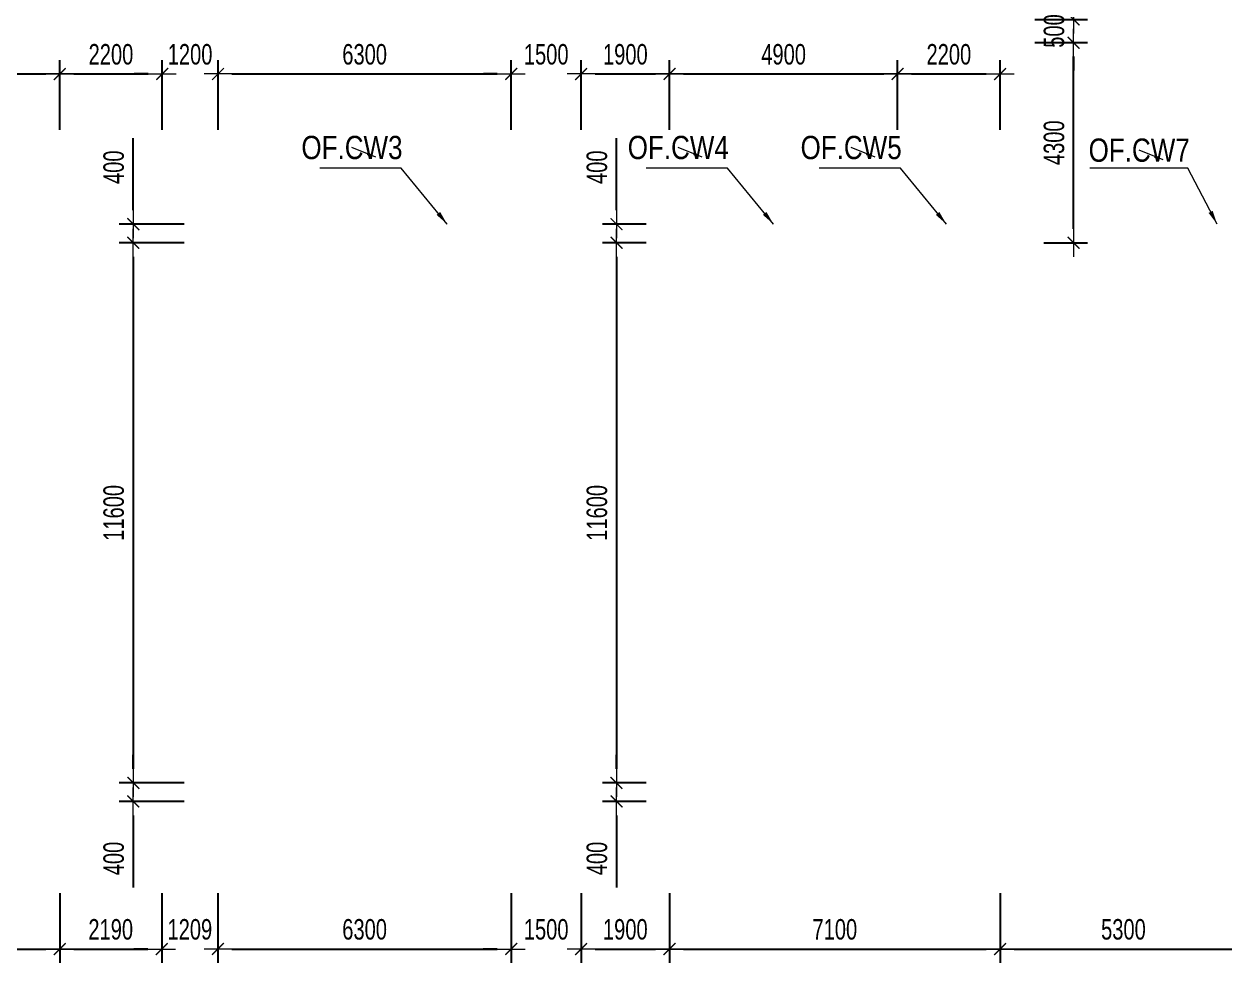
# Model space of a CAD drawing. Header units: millimetres. Extents: x -259680 to 286077, y -1281 to 94455.
# Drawn here: x 51733 to 77531, y 48332 to 68500 of the extents above; entities that cross this region are included whole.
import ezdxf
from ezdxf.enums import TextEntityAlignment as Align

# ---------------------------------------------------------------- set-up
doc = ezdxf.new("R2010")
doc.units = ezdxf.units.MM
doc.layers.get('0').update_dxf_attribs({"lineweight": 20})
doc.layers.get('Defpoints').update_dxf_attribs({"color": 151, "lineweight": 9})
for name, color, linetype, lineweight in [('$1$NDC_S_ANNO', 7, 'Continuous', 20), ('$1$NDC_S_DIM', 1, 'Continuous', 15), ('$1$NDC_S_VN TEXT', 7, 'Continuous', 20), ('NDC_S_DIM', 1, 'Continuous', 15)]:
    doc.layers.add(name, color=color, linetype=linetype, lineweight=lineweight)
doc.styles.add('$1$NDC_DIM', font='', dxfattribs={"width": 0.75})
doc.styles.add('$2$ARIAL', font='arial.ttf', dxfattribs={"width": 0.8})
doc.styles.add('NDC_DIM', font='', dxfattribs={"width": 0.75})
doc.styles.get('$1$NDC_DIM').set_extended_font_data('Dotum')
doc.styles.get('NDC_DIM').set_extended_font_data('Dotum')
doc.dimstyles.new('$0$NDC_dim_150', dxfattribs={"dimscale": 150, "dimtxt": 2.2, "dimasz": 1.5, "dimexe": 1.5, "dimexo": 2.5, "dimgap": 1, "dimtad": 1, "dimdec": 0, "dimzin": 0, "dimdsep": 46, "dimtxsty": '$1$NDC_DIM', "dimblk": '$1$DIMMARK', "dimcen": 0.09, "dimdle": 1.2, "dimclrd": 1, "dimclre": 1, "dimclrt": 3, "dimadec": 0, "dimazin": 0, "dimtfac": 1, "dimtdec": 0, "dimtix": 1, "dimtofl": 0, "dimtmove": 0, "dimatfit": 3, "dimfxl": 6, "dimfxlon": 1, "dimtolj": 1, "dimtzin": 0, "dimarcsym": 0})
doc.dimstyles.new('$1$NDC_dim_iso', dxfattribs={"dimtxt": 2.2, "dimasz": 1, "dimexe": 1.5, "dimexo": 2.5, "dimgap": 1, "dimtad": 1, "dimdec": 0, "dimzin": 0, "dimdsep": 46, "dimtxsty": '$1$NDC_DIM', "dimblk": '$1$DIMMARK', "dimcen": 0.09, "dimdle": 1.2, "dimclrd": 1, "dimclre": 1, "dimclrt": 3, "dimadec": 0, "dimazin": 0, "dimtfac": 1, "dimtdec": 0, "dimtix": 1, "dimtofl": 0, "dimtmove": 0, "dimatfit": 3, "dimfxl": 6, "dimfxlon": 1, "dimtolj": 1, "dimtzin": 0, "dimarcsym": 0})
doc.dimstyles.new('NDC_dim_200', dxfattribs={"dimscale": 200, "dimtxt": 2.2, "dimasz": 1.5, "dimexe": 1.5, "dimexo": 2.5, "dimgap": 1, "dimtad": 1, "dimdec": 0, "dimzin": 0, "dimdsep": 46, "dimtxsty": 'NDC_DIM', "dimblk": 'DIMMARK', "dimcen": 0.09, "dimdle": 1.2, "dimclrd": 1, "dimclre": 1, "dimclrt": 3, "dimadec": 0, "dimazin": 0, "dimtfac": 1, "dimtdec": 0, "dimtix": 1, "dimtofl": 0, "dimtmove": 0, "dimatfit": 3, "dimfxl": 6, "dimfxlon": 1, "dimtolj": 1, "dimtzin": 0, "dimarcsym": 0})

# ---------------------------------------------------------------- blocks, each defined once
blk = doc.blocks.new('$1$DIMMARK')
at = {"layer": '$1$NDC_S_DIM', "color": 1}
blk.add_line((-1.5, 0), (1, 0), dxfattribs=at)
at = {"layer": '$1$NDC_S_DIM', "color": 2, "const_width": 0.1}
blk.add_lwpolyline([(-0.424, -0.424), (0.424, 0.424)], dxfattribs=at)
blk = doc.blocks.new('DIMMARK')
at = {"layer": 'NDC_S_DIM', "color": 1}
blk.add_line((-1.5, 0), (1, 0), dxfattribs=at)
at = {"layer": 'NDC_S_DIM', "color": 2, "const_width": 0.1}
blk.add_lwpolyline([(-0.424, -0.424), (0.424, 0.424)], dxfattribs=at)
blk = doc.blocks.new('*D1072')
at = {"layer": 'Defpoints', "color": 0, "ltscale": 100, "transparency": 16777216}
for p in [(48700, 51800), (52500, 51800), (52500, 48632)]:
    blk.add_point(p, dxfattribs=at)
at = {"layer": 'NDC_S_DIM', "color": 1, "lineweight": -2, "ltscale": 100, "transparency": 16777216}
for p, q in [((48700, 49832), (48700, 48332)), ((52500, 49832), (52500, 48332)), ((49000, 48632), (52200, 48632))]:
    blk.add_line(p, q, dxfattribs=at)
at = {"layer": 'NDC_S_DIM', "color": 1, "lineweight": -2, "ltscale": 100, "transparency": 16777216, "xscale": 300, "yscale": 300, "zscale": 300, "rotation": 180}
blk.add_blockref('DIMMARK', (48700, 48632), dxfattribs=at)
at = {"layer": 'NDC_S_DIM', "color": 1, "lineweight": -2, "ltscale": 100, "transparency": 16777216, "xscale": 300, "yscale": 300, "zscale": 300}
blk.add_blockref('DIMMARK', (52500, 48632), dxfattribs=at)
at = {"layer": 'NDC_S_DIM', "color": 3, "ltscale": 100, "transparency": 16777216, "insert": (50600, 49052), "char_height": 440, "attachment_point": 5, "style": 'NDC_DIM'}
blk.add_mtext('\\A1;3800', dxfattribs=at)
blk = doc.blocks.new('*D1073')
at = {"layer": 'Defpoints', "color": 0, "ltscale": 100, "transparency": 16777216}
for p in [(52500, 51800), (54690, 51800), (54690, 48632)]:
    blk.add_point(p, dxfattribs=at)
at = {"layer": 'NDC_S_DIM', "color": 1, "lineweight": -2, "ltscale": 100, "transparency": 16777216}
for p, q in [((52500, 49832), (52500, 48332)), ((54690, 49832), (54690, 48332)), ((52800, 48632), (54390, 48632))]:
    blk.add_line(p, q, dxfattribs=at)
at = {"layer": 'NDC_S_DIM', "color": 1, "lineweight": -2, "ltscale": 100, "transparency": 16777216, "xscale": 300, "yscale": 300, "zscale": 300, "rotation": 180}
blk.add_blockref('DIMMARK', (52500, 48632), dxfattribs=at)
at = {"layer": 'NDC_S_DIM', "color": 1, "lineweight": -2, "ltscale": 100, "transparency": 16777216, "xscale": 300, "yscale": 300, "zscale": 300}
blk.add_blockref('DIMMARK', (54690, 48632), dxfattribs=at)
at = {"layer": 'NDC_S_DIM', "color": 3, "ltscale": 100, "transparency": 16777216, "insert": (53595, 49052), "char_height": 440, "attachment_point": 5, "style": 'NDC_DIM'}
blk.add_mtext('\\A1;2190', dxfattribs=at)
blk = doc.blocks.new('*D1074')
at = {"layer": 'Defpoints', "color": 0, "ltscale": 100, "transparency": 16777216}
for p in [(54690, 51800), (55899, 51800), (55899, 48632)]:
    blk.add_point(p, dxfattribs=at)
at = {"layer": 'NDC_S_DIM', "color": 1, "lineweight": -2, "ltscale": 100, "transparency": 16777216}
for p, q in [((54690, 49832), (54690, 48332)), ((55899, 49832), (55899, 48332)), ((54390, 48632), (54090, 48632)), ((56199, 48632), (56499, 48632))]:
    blk.add_line(p, q, dxfattribs=at)
at = {"layer": 'NDC_S_DIM', "color": 1, "lineweight": -2, "ltscale": 100, "transparency": 16777216, "xscale": 300, "yscale": 300, "zscale": 300}
blk.add_blockref('DIMMARK', (54690, 48632), dxfattribs=at)
at = {"layer": 'NDC_S_DIM', "color": 1, "lineweight": -2, "ltscale": 100, "transparency": 16777216, "xscale": 300, "yscale": 300, "zscale": 300, "rotation": 180}
blk.add_blockref('DIMMARK', (55899, 48632), dxfattribs=at)
at = {"layer": 'NDC_S_DIM', "color": 3, "ltscale": 100, "transparency": 16777216, "insert": (55295, 49052), "char_height": 440, "attachment_point": 5, "style": 'NDC_DIM'}
blk.add_mtext('\\A1;1209', dxfattribs=at)
blk = doc.blocks.new('*D1075')
at = {"layer": 'Defpoints', "color": 0, "ltscale": 100, "transparency": 16777216}
for p in [(55899, 51800), (62199, 51800), (62199, 48632)]:
    blk.add_point(p, dxfattribs=at)
at = {"layer": 'NDC_S_DIM', "color": 1, "lineweight": -2, "ltscale": 100, "transparency": 16777216}
for p, q in [((55899, 49832), (55899, 48332)), ((62199, 49832), (62199, 48332)), ((56199, 48632), (61899, 48632))]:
    blk.add_line(p, q, dxfattribs=at)
at = {"layer": 'NDC_S_DIM', "color": 1, "lineweight": -2, "ltscale": 100, "transparency": 16777216, "xscale": 300, "yscale": 300, "zscale": 300, "rotation": 180}
blk.add_blockref('DIMMARK', (55899, 48632), dxfattribs=at)
at = {"layer": 'NDC_S_DIM', "color": 1, "lineweight": -2, "ltscale": 100, "transparency": 16777216, "xscale": 300, "yscale": 300, "zscale": 300}
blk.add_blockref('DIMMARK', (62199, 48632), dxfattribs=at)
at = {"layer": 'NDC_S_DIM', "color": 3, "ltscale": 100, "transparency": 16777216, "insert": (59049, 49052), "char_height": 440, "attachment_point": 5, "style": 'NDC_DIM'}
blk.add_mtext('\\A1;6300', dxfattribs=at)
blk = doc.blocks.new('*D1076')
at = {"layer": 'Defpoints', "color": 0, "ltscale": 100, "transparency": 16777216}
for p in [(62199, 63040), (63699, 63040), (63699, 48632)]:
    blk.add_point(p, dxfattribs=at)
at = {"layer": 'NDC_S_DIM', "color": 1, "lineweight": -2, "ltscale": 100, "transparency": 16777216}
for p, q in [((62199, 49832), (62199, 48332)), ((63699, 49832), (63699, 48332)), ((61899, 48632), (61599, 48632)), ((63999, 48632), (64299, 48632))]:
    blk.add_line(p, q, dxfattribs=at)
at = {"layer": 'NDC_S_DIM', "color": 1, "lineweight": -2, "ltscale": 100, "transparency": 16777216, "xscale": 300, "yscale": 300, "zscale": 300}
blk.add_blockref('DIMMARK', (62199, 48632), dxfattribs=at)
at = {"layer": 'NDC_S_DIM', "color": 1, "lineweight": -2, "ltscale": 100, "transparency": 16777216, "xscale": 300, "yscale": 300, "zscale": 300, "rotation": 180}
blk.add_blockref('DIMMARK', (63699, 48632), dxfattribs=at)
at = {"layer": 'NDC_S_DIM', "color": 3, "ltscale": 100, "transparency": 16777216, "insert": (62949, 49052), "char_height": 440, "attachment_point": 5, "style": 'NDC_DIM'}
blk.add_mtext('\\A1;1500', dxfattribs=at)
blk = doc.blocks.new('*D1077')
at = {"layer": 'Defpoints', "color": 0, "ltscale": 100, "transparency": 16777216}
for p in [(63699, 63040), (65599, 63040), (65599, 48632)]:
    blk.add_point(p, dxfattribs=at)
at = {"layer": 'NDC_S_DIM', "color": 1, "lineweight": -2, "ltscale": 100, "transparency": 16777216}
for p, q in [((63699, 49832), (63699, 48332)), ((65599, 49832), (65599, 48332)), ((63999, 48632), (65299, 48632))]:
    blk.add_line(p, q, dxfattribs=at)
at = {"layer": 'NDC_S_DIM', "color": 1, "lineweight": -2, "ltscale": 100, "transparency": 16777216, "xscale": 300, "yscale": 300, "zscale": 300, "rotation": 180}
blk.add_blockref('DIMMARK', (63699, 48632), dxfattribs=at)
at = {"layer": 'NDC_S_DIM', "color": 1, "lineweight": -2, "ltscale": 100, "transparency": 16777216, "xscale": 300, "yscale": 300, "zscale": 300}
blk.add_blockref('DIMMARK', (65599, 48632), dxfattribs=at)
at = {"layer": 'NDC_S_DIM', "color": 3, "ltscale": 100, "transparency": 16777216, "insert": (64649, 49052), "char_height": 440, "attachment_point": 5, "style": 'NDC_DIM'}
blk.add_mtext('\\A1;1900', dxfattribs=at)
blk = doc.blocks.new('*D1078')
at = {"layer": 'Defpoints', "color": 0, "ltscale": 100, "transparency": 16777216}
for p in [(65600, 51800), (72700, 51800), (72700, 48632)]:
    blk.add_point(p, dxfattribs=at)
at = {"layer": 'NDC_S_DIM', "color": 1, "lineweight": -2, "ltscale": 100, "transparency": 16777216}
for p, q in [((65600, 49832), (65600, 48332)), ((72700, 49832), (72700, 48332)), ((65900, 48632), (72400, 48632))]:
    blk.add_line(p, q, dxfattribs=at)
at = {"layer": 'NDC_S_DIM', "color": 1, "lineweight": -2, "ltscale": 100, "transparency": 16777216, "xscale": 300, "yscale": 300, "zscale": 300, "rotation": 180}
blk.add_blockref('DIMMARK', (65600, 48632), dxfattribs=at)
at = {"layer": 'NDC_S_DIM', "color": 1, "lineweight": -2, "ltscale": 100, "transparency": 16777216, "xscale": 300, "yscale": 300, "zscale": 300}
blk.add_blockref('DIMMARK', (72700, 48632), dxfattribs=at)
at = {"layer": 'NDC_S_DIM', "color": 3, "ltscale": 100, "transparency": 16777216, "insert": (69150, 49052), "char_height": 440, "attachment_point": 5, "style": 'NDC_DIM'}
blk.add_mtext('\\A1;7100', dxfattribs=at)
blk = doc.blocks.new('*D1079')
at = {"layer": 'Defpoints', "color": 0, "ltscale": 100, "transparency": 16777216}
for p in [(72700, 51800), (78000, 51800), (78000, 48632)]:
    blk.add_point(p, dxfattribs=at)
at = {"layer": 'NDC_S_DIM', "color": 1, "lineweight": -2, "ltscale": 100, "transparency": 16777216}
for p, q in [((72700, 49832), (72700, 48332)), ((78000, 49832), (78000, 48332)), ((73000, 48632), (77700, 48632))]:
    blk.add_line(p, q, dxfattribs=at)
at = {"layer": 'NDC_S_DIM', "color": 1, "lineweight": -2, "ltscale": 100, "transparency": 16777216, "xscale": 300, "yscale": 300, "zscale": 300, "rotation": 180}
blk.add_blockref('DIMMARK', (72700, 48632), dxfattribs=at)
at = {"layer": 'NDC_S_DIM', "color": 1, "lineweight": -2, "ltscale": 100, "transparency": 16777216, "xscale": 300, "yscale": 300, "zscale": 300}
blk.add_blockref('DIMMARK', (78000, 48632), dxfattribs=at)
at = {"layer": 'NDC_S_DIM', "color": 3, "ltscale": 100, "transparency": 16777216, "insert": (75350, 49052), "char_height": 440, "attachment_point": 5, "style": 'NDC_DIM'}
blk.add_mtext('\\A1;5300', dxfattribs=at)
blk = doc.blocks.new('*D1090')
at = {"layer": 'Defpoints', "color": 0, "ltscale": 100, "transparency": 16777216}
for p in [(52500, 67427), (48675, 63340), (52500, 63340)]:
    blk.add_point(p, dxfattribs=at)
at = {"layer": 'NDC_S_DIM', "color": 1, "lineweight": -2, "ltscale": 100, "transparency": 16777216}
for p, q in [((48675, 66227), (48675, 67727)), ((52500, 66227), (52500, 67727)), ((48975, 67427), (52200, 67427))]:
    blk.add_line(p, q, dxfattribs=at)
at = {"layer": 'NDC_S_DIM', "color": 1, "lineweight": -2, "ltscale": 100, "transparency": 16777216, "xscale": 300, "yscale": 300, "zscale": 300, "rotation": 180}
blk.add_blockref('DIMMARK', (48675, 67427), dxfattribs=at)
at = {"layer": 'NDC_S_DIM', "color": 1, "lineweight": -2, "ltscale": 100, "transparency": 16777216, "xscale": 300, "yscale": 300, "zscale": 300}
blk.add_blockref('DIMMARK', (52500, 67427), dxfattribs=at)
at = {"layer": 'NDC_S_DIM', "color": 3, "ltscale": 100, "transparency": 16777216, "insert": (50587, 67847), "char_height": 440, "attachment_point": 5, "style": 'NDC_DIM'}
blk.add_mtext('\\A1;3825', dxfattribs=at)
blk = doc.blocks.new('*D1091')
at = {"layer": 'Defpoints', "color": 0, "ltscale": 100, "transparency": 16777216}
for p in [(54700, 67427), (52500, 63340), (54700, 63340)]:
    blk.add_point(p, dxfattribs=at)
at = {"layer": 'NDC_S_DIM', "color": 1, "lineweight": -2, "ltscale": 100, "transparency": 16777216}
for p, q in [((52500, 66227), (52500, 67727)), ((54700, 66227), (54700, 67727)), ((52800, 67427), (54400, 67427))]:
    blk.add_line(p, q, dxfattribs=at)
at = {"layer": 'NDC_S_DIM', "color": 1, "lineweight": -2, "ltscale": 100, "transparency": 16777216, "xscale": 300, "yscale": 300, "zscale": 300, "rotation": 180}
blk.add_blockref('DIMMARK', (52500, 67427), dxfattribs=at)
at = {"layer": 'NDC_S_DIM', "color": 1, "lineweight": -2, "ltscale": 100, "transparency": 16777216, "xscale": 300, "yscale": 300, "zscale": 300}
blk.add_blockref('DIMMARK', (54700, 67427), dxfattribs=at)
at = {"layer": 'NDC_S_DIM', "color": 3, "ltscale": 100, "transparency": 16777216, "insert": (53600, 67847), "char_height": 440, "attachment_point": 5, "style": 'NDC_DIM'}
blk.add_mtext('\\A1;2200', dxfattribs=at)
blk = doc.blocks.new('*D1092')
at = {"layer": 'Defpoints', "color": 0, "ltscale": 100, "transparency": 16777216}
for p in [(55900, 67427), (54700, 63340), (55900, 63340)]:
    blk.add_point(p, dxfattribs=at)
at = {"layer": 'NDC_S_DIM', "color": 1, "lineweight": -2, "ltscale": 100, "transparency": 16777216}
for p, q in [((54700, 66227), (54700, 67727)), ((55900, 66227), (55900, 67727)), ((54400, 67427), (54100, 67427)), ((56200, 67427), (56500, 67427))]:
    blk.add_line(p, q, dxfattribs=at)
at = {"layer": 'NDC_S_DIM', "color": 1, "lineweight": -2, "ltscale": 100, "transparency": 16777216, "xscale": 300, "yscale": 300, "zscale": 300}
blk.add_blockref('DIMMARK', (54700, 67427), dxfattribs=at)
at = {"layer": 'NDC_S_DIM', "color": 1, "lineweight": -2, "ltscale": 100, "transparency": 16777216, "xscale": 300, "yscale": 300, "zscale": 300, "rotation": 180}
blk.add_blockref('DIMMARK', (55900, 67427), dxfattribs=at)
at = {"layer": 'NDC_S_DIM', "color": 3, "ltscale": 100, "transparency": 16777216, "insert": (55300, 67847), "char_height": 440, "attachment_point": 5, "style": 'NDC_DIM'}
blk.add_mtext('\\A1;1200', dxfattribs=at)
blk = doc.blocks.new('*D1093')
at = {"layer": 'Defpoints', "color": 0, "ltscale": 100, "transparency": 16777216}
for p in [(62200, 67427), (55900, 63340), (62200, 63340)]:
    blk.add_point(p, dxfattribs=at)
at = {"layer": 'NDC_S_DIM', "color": 1, "lineweight": -2, "ltscale": 100, "transparency": 16777216}
for p, q in [((55900, 66227), (55900, 67727)), ((62200, 66227), (62200, 67727)), ((56200, 67427), (61900, 67427))]:
    blk.add_line(p, q, dxfattribs=at)
at = {"layer": 'NDC_S_DIM', "color": 1, "lineweight": -2, "ltscale": 100, "transparency": 16777216, "xscale": 300, "yscale": 300, "zscale": 300, "rotation": 180}
blk.add_blockref('DIMMARK', (55900, 67427), dxfattribs=at)
at = {"layer": 'NDC_S_DIM', "color": 1, "lineweight": -2, "ltscale": 100, "transparency": 16777216, "xscale": 300, "yscale": 300, "zscale": 300}
blk.add_blockref('DIMMARK', (62200, 67427), dxfattribs=at)
at = {"layer": 'NDC_S_DIM', "color": 3, "ltscale": 100, "transparency": 16777216, "insert": (59050, 67847), "char_height": 440, "attachment_point": 5, "style": 'NDC_DIM'}
blk.add_mtext('\\A1;6300', dxfattribs=at)
blk = doc.blocks.new('*D1094')
at = {"layer": 'Defpoints', "color": 0, "ltscale": 100, "transparency": 16777216}
for p in [(63700, 67427), (62200, 61650), (63700, 61650)]:
    blk.add_point(p, dxfattribs=at)
at = {"layer": 'NDC_S_DIM', "color": 1, "lineweight": -2, "ltscale": 100, "transparency": 16777216}
for p, q in [((62200, 66227), (62200, 67727)), ((63700, 66227), (63700, 67727)), ((61900, 67427), (61600, 67427)), ((64000, 67427), (64300, 67427))]:
    blk.add_line(p, q, dxfattribs=at)
at = {"layer": 'NDC_S_DIM', "color": 1, "lineweight": -2, "ltscale": 100, "transparency": 16777216, "xscale": 300, "yscale": 300, "zscale": 300}
blk.add_blockref('DIMMARK', (62200, 67427), dxfattribs=at)
at = {"layer": 'NDC_S_DIM', "color": 1, "lineweight": -2, "ltscale": 100, "transparency": 16777216, "xscale": 300, "yscale": 300, "zscale": 300, "rotation": 180}
blk.add_blockref('DIMMARK', (63700, 67427), dxfattribs=at)
at = {"layer": 'NDC_S_DIM', "color": 3, "ltscale": 100, "transparency": 16777216, "insert": (62950, 67847), "char_height": 440, "attachment_point": 5, "style": 'NDC_DIM'}
blk.add_mtext('\\A1;1500', dxfattribs=at)
blk = doc.blocks.new('*D1095')
at = {"layer": 'Defpoints', "color": 0, "ltscale": 100, "transparency": 16777216}
for p in [(65600, 67427), (63700, 61650), (65600, 61650)]:
    blk.add_point(p, dxfattribs=at)
at = {"layer": 'NDC_S_DIM', "color": 1, "lineweight": -2, "ltscale": 100, "transparency": 16777216}
for p, q in [((63700, 66227), (63700, 67727)), ((65600, 66227), (65600, 67727)), ((64000, 67427), (65300, 67427))]:
    blk.add_line(p, q, dxfattribs=at)
at = {"layer": 'NDC_S_DIM', "color": 1, "lineweight": -2, "ltscale": 100, "transparency": 16777216, "xscale": 300, "yscale": 300, "zscale": 300, "rotation": 180}
blk.add_blockref('DIMMARK', (63700, 67427), dxfattribs=at)
at = {"layer": 'NDC_S_DIM', "color": 1, "lineweight": -2, "ltscale": 100, "transparency": 16777216, "xscale": 300, "yscale": 300, "zscale": 300}
blk.add_blockref('DIMMARK', (65600, 67427), dxfattribs=at)
at = {"layer": 'NDC_S_DIM', "color": 3, "ltscale": 100, "transparency": 16777216, "insert": (64650, 67847), "char_height": 440, "attachment_point": 5, "style": 'NDC_DIM'}
blk.add_mtext('\\A1;1900', dxfattribs=at)
blk = doc.blocks.new('*D1096')
at = {"layer": 'Defpoints', "color": 0, "ltscale": 100, "transparency": 16777216}
for p in [(70500, 67427), (65600, 63340), (70500, 63340)]:
    blk.add_point(p, dxfattribs=at)
at = {"layer": 'NDC_S_DIM', "color": 1, "lineweight": -2, "ltscale": 100, "transparency": 16777216}
for p, q in [((65600, 66227), (65600, 67727)), ((70500, 66227), (70500, 67727)), ((65900, 67427), (70200, 67427))]:
    blk.add_line(p, q, dxfattribs=at)
at = {"layer": 'NDC_S_DIM', "color": 1, "lineweight": -2, "ltscale": 100, "transparency": 16777216, "xscale": 300, "yscale": 300, "zscale": 300, "rotation": 180}
blk.add_blockref('DIMMARK', (65600, 67427), dxfattribs=at)
at = {"layer": 'NDC_S_DIM', "color": 1, "lineweight": -2, "ltscale": 100, "transparency": 16777216, "xscale": 300, "yscale": 300, "zscale": 300}
blk.add_blockref('DIMMARK', (70500, 67427), dxfattribs=at)
at = {"layer": 'NDC_S_DIM', "color": 3, "ltscale": 100, "transparency": 16777216, "insert": (68050, 67847), "char_height": 440, "attachment_point": 5, "style": 'NDC_DIM'}
blk.add_mtext('\\A1;4900', dxfattribs=at)
blk = doc.blocks.new('*D1097')
at = {"layer": 'Defpoints', "color": 0, "ltscale": 100, "transparency": 16777216}
for p in [(72700, 67427), (70500, 63340), (72700, 63340)]:
    blk.add_point(p, dxfattribs=at)
at = {"layer": 'NDC_S_DIM', "color": 1, "lineweight": -2, "ltscale": 100, "transparency": 16777216}
for p, q in [((70500, 66227), (70500, 67727)), ((72700, 66227), (72700, 67727)), ((70800, 67427), (72400, 67427))]:
    blk.add_line(p, q, dxfattribs=at)
at = {"layer": 'NDC_S_DIM', "color": 1, "lineweight": -2, "ltscale": 100, "transparency": 16777216, "xscale": 300, "yscale": 300, "zscale": 300, "rotation": 180}
blk.add_blockref('DIMMARK', (70500, 67427), dxfattribs=at)
at = {"layer": 'NDC_S_DIM', "color": 1, "lineweight": -2, "ltscale": 100, "transparency": 16777216, "xscale": 300, "yscale": 300, "zscale": 300}
blk.add_blockref('DIMMARK', (72700, 67427), dxfattribs=at)
at = {"layer": 'NDC_S_DIM', "color": 3, "ltscale": 100, "transparency": 16777216, "insert": (71600, 67847), "char_height": 440, "attachment_point": 5, "style": 'NDC_DIM'}
blk.add_mtext('\\A1;2200', dxfattribs=at)
blk = doc.blocks.new('*D1150')
at = {"layer": 'Defpoints', "color": 0, "ltscale": 100, "transparency": 16777216}
for p in [(54080, 64200), (55670, 64200), (55670, 63800)]:
    blk.add_point(p, dxfattribs=at)
at = {"layer": 'NDC_S_DIM', "color": 1, "lineweight": -2, "ltscale": 100, "transparency": 16777216}
for p, q in [((54080, 64500), (54080, 66049)), ((55170, 64200), (53780, 64200)), ((55170, 63800), (53780, 63800)), ((54080, 63500), (54080, 63200))]:
    blk.add_line(p, q, dxfattribs=at)
at = {"layer": 'NDC_S_DIM', "color": 1, "lineweight": -2, "ltscale": 100, "transparency": 16777216, "xscale": 300, "yscale": 300, "zscale": 300}
for p, rotation in [((54080, 64200), 270), ((54080, 63800), 90)]:
    blk.add_blockref('DIMMARK', p, dxfattribs=dict(at, rotation=rotation))
at = {"layer": 'NDC_S_DIM', "color": 3, "ltscale": 100, "transparency": 16777216, "insert": (53660, 65424), "char_height": 440, "attachment_point": 5, "rotation": 90, "style": 'NDC_DIM'}
blk.add_mtext('\\A1;400', dxfattribs=at)
blk = doc.blocks.new('*D1151')
at = {"layer": 'Defpoints', "color": 0, "ltscale": 100, "transparency": 16777216}
for p in [(55670, 63800), (54080, 52200), (55670, 52200)]:
    blk.add_point(p, dxfattribs=at)
at = {"layer": 'NDC_S_DIM', "color": 1, "lineweight": -2, "ltscale": 100, "transparency": 16777216}
for p, q in [((55170, 63800), (53780, 63800)), ((54080, 63500), (54080, 52500)), ((55170, 52200), (53780, 52200))]:
    blk.add_line(p, q, dxfattribs=at)
at = {"layer": 'NDC_S_DIM', "color": 1, "lineweight": -2, "ltscale": 100, "transparency": 16777216, "xscale": 300, "yscale": 300, "zscale": 300}
for p, rotation in [((54080, 63800), 90), ((54080, 52200), 270)]:
    blk.add_blockref('DIMMARK', p, dxfattribs=dict(at, rotation=rotation))
at = {"layer": 'NDC_S_DIM', "color": 3, "ltscale": 100, "transparency": 16777216, "insert": (53660, 58000), "char_height": 440, "attachment_point": 5, "rotation": 90, "style": 'NDC_DIM'}
blk.add_mtext('\\A1;11600', dxfattribs=at)
blk = doc.blocks.new('*D1152')
at = {"layer": 'Defpoints', "color": 0, "ltscale": 100, "transparency": 16777216}
for p in [(55670, 52200), (54080, 51800), (55670, 51800)]:
    blk.add_point(p, dxfattribs=at)
at = {"layer": 'NDC_S_DIM', "color": 1, "lineweight": -2, "ltscale": 100, "transparency": 16777216}
for p, q in [((54080, 52500), (54080, 52800)), ((55170, 52200), (53780, 52200)), ((55170, 51800), (53780, 51800)), ((54080, 51500), (54080, 49951))]:
    blk.add_line(p, q, dxfattribs=at)
at = {"layer": 'NDC_S_DIM', "color": 1, "lineweight": -2, "ltscale": 100, "transparency": 16777216, "xscale": 300, "yscale": 300, "zscale": 300}
for p, rotation in [((54080, 52200), 270), ((54080, 51800), 90)]:
    blk.add_blockref('DIMMARK', p, dxfattribs=dict(at, rotation=rotation))
at = {"layer": 'NDC_S_DIM', "color": 3, "ltscale": 100, "transparency": 16777216, "insert": (53660, 50576), "char_height": 440, "attachment_point": 5, "rotation": 90, "style": 'NDC_DIM'}
blk.add_mtext('\\A1;400', dxfattribs=at)
blk = doc.blocks.new('*D1153')
at = {"layer": 'Defpoints', "color": 0, "ltscale": 100, "transparency": 16777216}
for p in [(64461, 64200), (65599, 64200), (65599, 63800)]:
    blk.add_point(p, dxfattribs=at)
at = {"layer": 'NDC_S_DIM', "color": 1, "lineweight": -2, "ltscale": 100, "transparency": 16777216}
for p, q in [((64461, 64500), (64461, 66049)), ((65099, 64200), (64161, 64200)), ((65099, 63800), (64161, 63800)), ((64461, 63500), (64461, 63200))]:
    blk.add_line(p, q, dxfattribs=at)
at = {"layer": 'NDC_S_DIM', "color": 1, "lineweight": -2, "ltscale": 100, "transparency": 16777216, "xscale": 300, "yscale": 300, "zscale": 300}
for p, rotation in [((64461, 64200), 270), ((64461, 63800), 90)]:
    blk.add_blockref('DIMMARK', p, dxfattribs=dict(at, rotation=rotation))
at = {"layer": 'NDC_S_DIM', "color": 3, "ltscale": 100, "transparency": 16777216, "insert": (64041, 65424), "char_height": 440, "attachment_point": 5, "rotation": 90, "style": 'NDC_DIM'}
blk.add_mtext('\\A1;400', dxfattribs=at)
blk = doc.blocks.new('*D1154')
at = {"layer": 'Defpoints', "color": 0, "ltscale": 100, "transparency": 16777216}
for p in [(65599, 63800), (64461, 52200), (65599, 52200)]:
    blk.add_point(p, dxfattribs=at)
at = {"layer": 'NDC_S_DIM', "color": 1, "lineweight": -2, "ltscale": 100, "transparency": 16777216}
for p, q in [((65099, 63800), (64161, 63800)), ((64461, 63500), (64461, 52500)), ((65099, 52200), (64161, 52200))]:
    blk.add_line(p, q, dxfattribs=at)
at = {"layer": 'NDC_S_DIM', "color": 1, "lineweight": -2, "ltscale": 100, "transparency": 16777216, "xscale": 300, "yscale": 300, "zscale": 300}
for p, rotation in [((64461, 63800), 90), ((64461, 52200), 270)]:
    blk.add_blockref('DIMMARK', p, dxfattribs=dict(at, rotation=rotation))
at = {"layer": 'NDC_S_DIM', "color": 3, "ltscale": 100, "transparency": 16777216, "insert": (64041, 58000), "char_height": 440, "attachment_point": 5, "rotation": 90, "style": 'NDC_DIM'}
blk.add_mtext('\\A1;11600', dxfattribs=at)
blk = doc.blocks.new('*D1155')
at = {"layer": 'Defpoints', "color": 0, "ltscale": 100, "transparency": 16777216}
for p in [(65599, 52200), (64461, 51800), (65599, 51800)]:
    blk.add_point(p, dxfattribs=at)
at = {"layer": 'NDC_S_DIM', "color": 1, "lineweight": -2, "ltscale": 100, "transparency": 16777216}
for p, q in [((64461, 52500), (64461, 52800)), ((65099, 52200), (64161, 52200)), ((65099, 51800), (64161, 51800)), ((64461, 51500), (64461, 49951))]:
    blk.add_line(p, q, dxfattribs=at)
at = {"layer": 'NDC_S_DIM', "color": 1, "lineweight": -2, "ltscale": 100, "transparency": 16777216, "xscale": 300, "yscale": 300, "zscale": 300}
for p, rotation in [((64461, 52200), 270), ((64461, 51800), 90)]:
    blk.add_blockref('DIMMARK', p, dxfattribs=dict(at, rotation=rotation))
at = {"layer": 'NDC_S_DIM', "color": 3, "ltscale": 100, "transparency": 16777216, "insert": (64041, 50576), "char_height": 440, "attachment_point": 5, "rotation": 90, "style": 'NDC_DIM'}
blk.add_mtext('\\A1;400', dxfattribs=at)
blk = doc.blocks.new('*D1178')
at = {"layer": 'Defpoints', "color": 0, "ltscale": 100, "transparency": 16777216}
for p in [(72950, 68100), (74280, 68100), (73140, 63800)]:
    blk.add_point(p, dxfattribs=at)
at = {"layer": 'NDC_S_DIM', "color": 1, "lineweight": -2, "ltscale": 100, "transparency": 16777216}
for p, q in [((73450, 68100), (74580, 68100)), ((74280, 64100), (74280, 67800)), ((73640, 63800), (74580, 63800))]:
    blk.add_line(p, q, dxfattribs=at)
at = {"layer": 'NDC_S_DIM', "color": 1, "lineweight": -2, "ltscale": 100, "transparency": 16777216, "xscale": 300, "yscale": 300, "zscale": 300}
for p, rotation in [((74280, 68100), 90), ((74280, 63800), 270)]:
    blk.add_blockref('DIMMARK', p, dxfattribs=dict(at, rotation=rotation))
at = {"layer": 'NDC_S_DIM', "color": 3, "ltscale": 100, "transparency": 16777216, "insert": (73860, 65950), "char_height": 440, "attachment_point": 5, "rotation": 90, "style": 'NDC_DIM'}
blk.add_mtext('\\A1;4300', dxfattribs=at)
blk = doc.blocks.new('*D1179')
at = {"layer": 'Defpoints', "color": 0, "ltscale": 100, "transparency": 16777216}
for p in [(72950, 68600), (74280, 68600), (72950, 68100)]:
    blk.add_point(p, dxfattribs=at)
at = {"layer": 'NDC_S_DIM', "color": 1, "lineweight": -2, "ltscale": 100, "transparency": 16777216}
for p, q in [((74280, 68900), (74280, 69200)), ((73450, 68600), (74580, 68600)), ((73450, 68100), (74580, 68100)), ((74280, 67800), (74280, 67500))]:
    blk.add_line(p, q, dxfattribs=at)
at = {"layer": 'NDC_S_DIM', "color": 1, "lineweight": -2, "ltscale": 100, "transparency": 16777216, "xscale": 300, "yscale": 300, "zscale": 300}
for p, rotation in [((74280, 68600), 270), ((74280, 68100), 90)]:
    blk.add_blockref('DIMMARK', p, dxfattribs=dict(at, rotation=rotation))
at = {"layer": 'NDC_S_DIM', "color": 3, "ltscale": 100, "transparency": 16777216, "insert": (73860, 68350), "char_height": 440, "attachment_point": 5, "rotation": 90, "style": 'NDC_DIM'}
blk.add_mtext('\\A1;500', dxfattribs=at)
blk = doc.blocks.new('*U220')
at = {"layer": '$1$NDC_S_ANNO', "ltscale": 0.8, "style": '$2$ARIAL', "width": 0.8}
blk.add_attdef('TEN', text='', height=2.5, dxfattribs=at).set_placement((-2.58, 1.03), align=Align.MIDDLE_CENTER)
at = {"layer": '$1$NDC_S_ANNO', "ltscale": 0.8, "style": '$2$ARIAL', "width": 0.8, "flags": 1}
blk.add_attdef('CHU_THICH', text='', height=2.5, dxfattribs=at).set_placement((0, 0), align=Align.MIDDLE_CENTER)
at = {"layer": 'Defpoints'}
blk.add_leader([(0, 0), (-2.58, 1.03)], dimstyle='$1$NDC_dim_iso', override={"dimgap": 0.625, "dimtad": 0}, dxfattribs=at)
blk = doc.blocks.new('$0$co t check')
at = {"layer": '$1$NDC_S_VN TEXT', "color": 2, "true_color": 0xf1eb1f, "xscale": 200, "yscale": 200, "zscale": 200}
for p, values in [((57253, 65642), {'TEN': 'OF.CW3'}), ((64263, 65642), {'TEN': 'OF.CW4'}), ((67976, 65642), {'TEN': 'OF.CW5'}), ((74164, 65585), {'TEN': 'OF.CW7'})]:
    blk.add_blockref('*U220', p, dxfattribs=at).add_auto_attribs(values)
for points in [[(58783, 64200), (57797, 65403), (56047, 65403)], [(65793, 64200), (64807, 65403), (63057, 65403)], [(69507, 64200), (68520, 65403), (66771, 65403)], [(75322, 64200), (74692, 65403), (72586, 65403)]]:
    blk.add_leader(points, dimstyle='$0$NDC_dim_150', override={"dimasz": 2, "dimgap": 1, "dimtad": 0})

msp = doc.modelspace()

# ---------------------------------------------------------------- hatches: boundary and pattern name
at = {"layer": 'NDC_S_DIM', "ltscale": 100}
h = msp.add_hatch(dxfattribs=at)
h.set_pattern_fill('CROSS', color=256, scale=50)
h.paths.add_polyline_path([(87300, 89500), (87300, 71950), (63350, 71950), (63350, 66800), (44500, 66800), (44500, 64200), (3550, 64200), (3550, 89500)], flags=17)
h.paths.add_polyline_path([(87300, 89500), (87300, 71950), (63350, 71950), (63350, 66800), (44500, 66800), (44500, 64200), (3550, 64200), (3550, 89500)], flags=17)

# ---------------------------------------------------------------- block references
at = {"layer": '$1$NDC_S_DIM'}
msp.add_blockref('$0$co t check', (2040.6, 0), dxfattribs=at)

# ---------------------------------------------------------------- dimensions: what is measured, and where the dimension line sits
at = {"layer": 'NDC_S_DIM', "ltscale": 100}
for base, p1, p2, picture, middle in [((74280, 68600), (72950, 68100), (72950, 68600), '*D1179', (73860, 68350)), ((74280, 68100), (73140, 63800), (72950, 68100), '*D1178', (73860, 65950)), ((54080, 52200), (55670, 63800), (55670, 52200), '*D1151', (53660, 58000)), ((64460.8, 52200), (65599.2, 63800), (65599.2, 52200), '*D1154', (64040.8, 58000))]:
    dim = msp.add_linear_dim(base=base, p1=p1, p2=p2, angle=90, dimstyle='NDC_dim_200', dxfattribs=at)
    dim.commit()
    dim.dimension.update_dxf_attribs({"geometry": picture, "text_midpoint": middle})
for base, p1, p2, picture, middle in [((52500, 67427.5), (48675, 63339.6), (52500, 63339.6), '*D1090', (50587.5, 67847.5)), ((54700, 67427.5), (52500, 63339.6), (54700, 63339.6), '*D1091', (53600, 67847.5)), ((55900.2, 67427.5), (54700, 63339.6), (55900.2, 63339.6), '*D1092', (55300.1, 67847.5)), ((62200.2, 67427.5), (55900.2, 63339.6), (62200.2, 63339.6), '*D1093', (59050.2, 67847.5)), ((63700, 67427.5), (62200.2, 61650), (63700, 61650), '*D1094', (62950.1, 67847.5)), ((65600.2, 67427.5), (63700, 61650), (65600.2, 61650), '*D1095', (64650.1, 67847.5)), ((70500.2, 67427.5), (65600.2, 63339.6), (70500.2, 63339.6), '*D1096', (68050.2, 67847.5)), ((72700, 67427.5), (70500.2, 63339.6), (72700, 63339.6), '*D1097', (71600.1, 67847.5)), ((63699, 48632), (62199.2, 63040), (63699, 63040), '*D1076', (62949.1, 49052)), ((65599.2, 48632), (63699, 63040), (65599.2, 63040), '*D1077', (64649.1, 49052)), ((52500, 48632), (48700, 51800), (52500, 51800), '*D1072', (50600, 49052.3)), ((54690, 48632), (52500, 51800), (54690, 51800), '*D1073', (53595, 49052.3)), ((55899.2, 48632), (54690, 51800), (55899.2, 51800), '*D1074', (55294.6, 49052.3)), ((62199.2, 48632), (55899.2, 51800), (62199.2, 51800), '*D1075', (59049.2, 49052.3)), ((78000, 48632), (72700, 51800), (78000, 51800), '*D1079', (75350, 49052.3))]:
    dim = msp.add_linear_dim(base=base, p1=p1, p2=p2, dimstyle='NDC_dim_200', override={"dimtmove": 1}, dxfattribs=at)
    dim.commit()
    dim.dimension.update_dxf_attribs({"geometry": picture, "text_midpoint": middle})
for base, p1, p2, picture, middle in [((54080, 64200), (55670, 63800), (55670, 64200), '*D1150', (54080, 65424.3)), ((64460.8, 64200), (65599.2, 63800), (65599.2, 64200), '*D1153', (64460.8, 65424.3)), ((54080, 51800), (55670, 52200), (55670, 51800), '*D1152', (54080, 50575.7)), ((64460.8, 51800), (65599.2, 52200), (65599.2, 51800), '*D1155', (64460.8, 50575.7))]:
    dim = msp.add_linear_dim(base=base, p1=p1, p2=p2, angle=90, dimstyle='NDC_dim_200', dxfattribs=at)
    dim.commit()
    dim.dimension.update_dxf_attribs({"geometry": picture, "text_midpoint": middle, "dimtype": 160})
dim = msp.add_linear_dim(base=(72700, 48632), p1=(65600.2, 51800), p2=(72700, 51800), dimstyle='NDC_dim_200', dxfattribs=at)
dim.commit()
dim.dimension.update_dxf_attribs({"geometry": '*D1078', "text_midpoint": (69150.1, 49052.3)})

doc.saveas('drawing.dxf')
